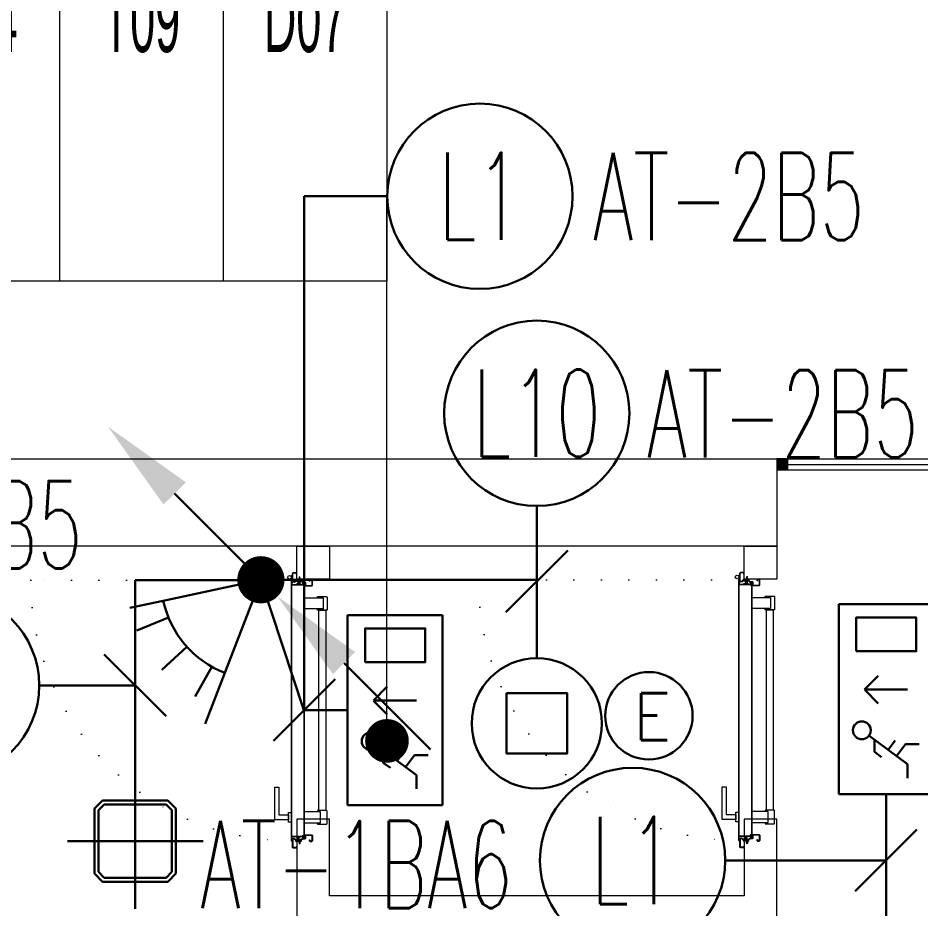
# Model space of a CAD drawing. Header units: metres. Extents: x -13316 to 152404, y -3899 to 30226.
# Drawn here: x 93192.3 to 93606, y 2593.9 to 3002 of the extents above; entities that cross this region are included whole.
import ezdxf
from ezdxf.enums import TextEntityAlignment as Align

# ---------------------------------------------------------------- set-up
doc = ezdxf.new("R2010")
doc.units = ezdxf.units.M
doc.header["$LTSCALE"] = 100
doc.header["$MEASUREMENT"] = 0
doc.header["$PDMODE"] = 1
doc.linetypes.add('DOT2', pattern=[0.125, 0, -0.125])
doc.layers.get('0').update_dxf_attribs({"color": 9, "lineweight": 9})
for name, color, linetype, lineweight in [('00', 9, 'Continuous', 9), ('01', 9, 'Continuous', 9), ('06D', 9, 'Continuous', 9), ('10', 9, 'Continuous', 9), ('14', 9, 'Continuous', 9), ('15', 9, 'Continuous', 9), ('20', 9, 'DOT2', 9), ('21_mahal200', 9, 'Continuous', 9), ('E-1x8 W ACİL ÇIKIŞ ARMATÜRÜ (TİP2)', 7, 'Continuous', 30), ('E-2x18(W) PL DOWNLIGHT ARMATÜR (SIVAÜSTÜ)', 7, 'Continuous', 30), ('E-60W PL DOWNLIGHT ARMATÜR (SIVAÜSTÜ)', 7, 'Continuous', 30), ('E-ACİL AYDINLATMA KİTİ', 7, 'Continuous', 30), ('E-AŞAĞIDAN GELİP YUKARIYA GİDEN HAT', 7, 'Continuous', 30), ('E-DUVARA MONTE PIR (HAREKET SENSÖRÜ)', 7, 'Continuous', 30), ('E-KABLO', 7, 'Continuous', 30), ('E-LINYE', 7, 'Continuous', 30)]:
    doc.layers.add(name, color=color, linetype=linetype, lineweight=lineweight)
doc.styles.add('Arial', font='arial.ttf', dxfattribs={"height": 2.5})
doc.styles.add('E-YAZI', font='txttw.shx')
doc.styles.add('MuuM_TEXT-STANDART', font='ARIALN.TTF')
doc.dimstyles.new('MuuM_DIM200', dxfattribs={"dimscale": 20, "dimtxt": 2, "dimasz": 1, "dimexe": 1, "dimexo": 1, "dimgap": 1, "dimtad": 1, "dimdec": 1, "dimrnd": 0.5, "dimdsep": 46, "dimtxsty": 'MuuM_TEXT-STANDART', "dimblk": 'ARCHTICK', "dimcen": 0, "dimdle": 0.15, "dimclrd": 256, "dimclre": 256, "dimclrt": 256, "dimadec": 0, "dimazin": 0, "dimtfac": 5, "dimtdec": 1, "dimtix": 1, "dimtmove": 2, "dimatfit": 3, "dimldrblk": 'DOT', "dimfxl": 3, "dimfxlon": 1, "dimtolj": 1, "dimlwd": -1, "dimlwe": -1, "dimarcsym": 0})

# ---------------------------------------------------------------- blocks, each defined once
blk = doc.blocks.new('100_1x8 W ACİL ÇIKIŞ ARMATÜRÜ (TİP2)')
at = {"layer": 'E-1x8 W ACİL ÇIKIŞ ARMATÜRÜ (TİP2)', "color": 4}
for p, q in [((-3.4, 0), (-3.4, 3.4)), ((-3.4, 3.4), (3.4, 3.4)), ((3.4, 3.4), (3.4, 0)), ((3.4, 0), (-3.4, 0))]:
    blk.add_line(p, q, dxfattribs=at)
at = {"layer": 'E-1x8 W ACİL ÇIKIŞ ARMATÜRÜ (TİP2)', "color": 1}
for p, q in [((-1.305, 2.317), (-2.331, 0.937)), ((-0.16, 1.989), (0.335, 2.471)), ((0.34, 2.476), (0.34, 0.934)), ((0.34, 2.476), (0.84, 1.989)), ((-1.882, 2.125), (-2.072, 1.87)), ((-1.448, 2.125), (-1.882, 2.125)), ((-1.484, 1.378), (-1.818, 1.627)), ((-1.608, 1.01), (-2.039, 1.33)), ((-1.608, 1.01), (-1.608, 0.516)), ((-2.821, 0.937), (-2.331, 0.937))]:
    blk.add_line(p, q, dxfattribs=at)
blk.add_lwpolyline([(1.715, 2.777), (2.92, 2.777), (2.92, 0.623), (1.715, 0.623)], close=True, dxfattribs=at)
blk.add_circle((-1.115, 2.574), 0.32, dxfattribs=at)
blk = doc.blocks.new('100_AŞAĞIDAN GELİP YUKARIYA GİDEN HAT')
at = {"layer": 'E-AŞAĞIDAN GELİP YUKARIYA GİDEN HAT', "color": 3, "linetype": 'Continuous'}
for p, q in [((2.472, 2.471), (0, 0)), ((-2.389, -2.382), (-4.861, -4.853))]:
    blk.add_line(p, q, dxfattribs=at)
at = {"layer": 'E-AŞAĞIDAN GELİP YUKARIYA GİDEN HAT', "color": 4, "linetype": 'Continuous', "const_width": 0.675}
blk.add_lwpolyline([(0.338, 0, 1), (-0.338, 0, 1)], format="xyb", close=True, dxfattribs=at)
at = {"layer": 'E-AŞAĞIDAN GELİP YUKARIYA GİDEN HAT', "color": 3, "linetype": 'Continuous'}
for points in [[(2.154, 2.789), (2.79, 2.152), (4.382, 4.379)], [(-2.707, -2.064), (-2.071, -2.7), (-0.479, -0.474)]]:
    blk.add_solid(points, dxfattribs=at)
blk = doc.blocks.new('100_60W PL DOWNLIGHT ARMATÜR (SIVAÜSTÜ)')
at = {"layer": 'E-60W PL DOWNLIGHT ARMATÜR (SIVAÜSTÜ)', "color": 3}
blk.add_lwpolyline([(-0.865, 0.865), (0.865, 0.865), (0.865, -0.865), (-0.865, -0.865)], close=True, dxfattribs=at)
at = {"layer": 'E-60W PL DOWNLIGHT ARMATÜR (SIVAÜSTÜ)', "color": 4}
blk.add_circle((0, 0), 1.865, dxfattribs=at)
blk = doc.blocks.new('100_DUVARA MONTE PIR (HAREKET SENSÖRÜ)')
at = {"layer": 'E-DUVARA MONTE PIR (HAREKET SENSÖRÜ)', "color": 4}
for p, q in [((3.645, 1.193), (2.717, 0.889)), ((2.717, 0.889), (0, 0)), ((3.799, 0.528), (2.831, 0.393)), ((0, 0), (2.232, -1.786)), ((3.751, -0.797), (2.796, -0.594)), ((3.311, -1.936), (2.468, -1.443)), ((2.232, -1.786), (3.454, -2.765))]:
    blk.add_line(p, q, dxfattribs=at)
blk.add_arc((0, 0), 2.859, 321.3229, 18.1202, dxfattribs=at)
blk = doc.blocks.new('100_2x18(W) PL DOWNLIGHT ARMATÜR (SIVAÜSTÜ)')
at = {"layer": 'E-2x18(W) PL DOWNLIGHT ARMATÜR (SIVAÜSTÜ)', "color": 4, "ltscale": 0.4}
for q in [(0, 25), (0, 25), (-25, 0), (-25, 0), (0, -25), (25, 0), (0, -25), (25, 0)]:
    blk.add_line((0, 0), q, dxfattribs=at)
at = {"layer": 'E-2x18(W) PL DOWNLIGHT ARMATÜR (SIVAÜSTÜ)', "color": 4}
for p, q in [((-12, 15), (-15, 12)), ((-11.38, 13.5), (-13.5, 11.38)), ((12, 15), (-12, 15)), ((11.38, 13.5), (-11.38, 13.5)), ((13.5, 11.38), (11.38, 13.5)), ((15, 12), (12, 15)), ((-15, 12), (-15, -12)), ((-13.5, 11.38), (-13.5, -11.38)), ((13.5, -11.38), (13.5, 11.38)), ((15, -12), (15, 12)), ((-15, -12), (-12, -15)), ((-13.5, -11.38), (-11.38, -13.5)), ((11.38, -13.5), (13.5, -11.38)), ((12, -15), (15, -12)), ((-12, -15), (12, -15)), ((-11.38, -13.5), (11.38, -13.5))]:
    blk.add_line(p, q, dxfattribs=at)
blk = doc.blocks.new('100_ACİL AYDINLATMA KİTİ')
at = {"layer": 'E-ACİL AYDINLATMA KİTİ', "color": 3}
blk.add_circle((0, 0), 1.251, dxfattribs=at)
at = {"layer": 'E-ACİL AYDINLATMA KİTİ', "color": 3, "style": 'E-YAZI'}
blk.add_text('E', height=1.34, dxfattribs=at).set_placement((-0.448, -0.694))
blk = doc.blocks.new('1.Bod.Ara.Sitatik Elk')
at = {"layer": '01'}
blk.add_lwpolyline([(8420, -6500), (8420, -6500), (8420, -6460), (8420, -6150), (9220, -6150), (9220, -6190), (8470, -6190), (8470, -6460), (9015, -6460), (9015, -6545), (9220, -6545), (9220, -6585), (8975, -6585), (8975, -6500), (8470, -6500), (8470, -6585), (8420, -6585), (8420, -6500)], close=True, dxfattribs=at)
blk = doc.blocks.new('_ArchTick')
at = {"color": 0, "linetype": 'ByBlock', "const_width": 0.15}
blk.add_lwpolyline([(-0.5, -0.5), (0.5, 0.5)], dxfattribs=at)
blk = doc.blocks.new('_Dot')
at = {"color": 0, "linetype": 'ByBlock', "lineweight": -2}
blk.add_line((-0.5, 0), (-1, 0), dxfattribs=at)
at = {"color": 0, "linetype": 'ByBlock', "const_width": 0.5}
blk.add_lwpolyline([(-0.25, 0, 1), (0.25, 0, 1)], format="xyb", close=True, dxfattribs=at)
blk = doc.blocks.new('0_roomno2')
blk.add_lwpolyline([(19.375, -10.5), (0, -10.5), (0, 0), (19.375, 0)], close=True)
for points in [[(0, -3), (19.375, -3)], [(8.125, -3), (8.125, -10.5)], [(11.875, -3), (11.875, -10.5)], [(15.625, -3), (15.625, -10.5)], [(0, -6.75), (8.125, -6.75)]]:
    blk.add_lwpolyline(points)
at = {"style": 'MuuM_TEXT-STANDART', "width": 0.6}
blk.add_text('H:', height=1.5, dxfattribs=at).set_placement((0.35, -8.608), align=Align.MIDDLE_LEFT)
at = {"style": 'Arial'}
blk.add_attdef('ODANO', (0, 1.17), '', height=2, dxfattribs=at)
blk.add_attdef('MEKANADI', text='', height=2, dxfattribs=at).set_placement((0.35, -3), align=Align.BOTTOM_LEFT)
at = {"style": 'MuuM_TEXT-STANDART', "width": 0.6}
for tag, p in [('YER01', (10, -4.5)), ('TAVAN01', (13.75, -4.5)), ('DUVAR01', (17.5, -4.5)), ('YER02', (10, -6.75)), ('TAVAN02', (13.75, -6.75)), ('DUVAR02', (17.5, -6.75)), ('YER03', (10, -9)), ('TAVAN03', (13.75, -9)), ('DUVAR03', (17.5, -9))]:
    blk.add_attdef(tag, text='', height=1.5, dxfattribs=at).set_placement(p, align=Align.MIDDLE_CENTER)
for tag, p in [('M2', (0.35, -4.875)), ('TEMIZTAVANYUKSEKLIGI', (1.8, -8.608))]:
    blk.add_attdef(tag, text='', height=1.5, dxfattribs=at).set_placement(p, align=Align.MIDDLE_LEFT)
blk = doc.blocks.new('*U21')
at = {"ltscale": 15}
for p, q in [((-24.9, 0.9), (-25.7, 0)), ((-24.9, -0.9), (-25.7, 0)), ((-22.9, 1.5), (-24.9, 0.9)), ((-22.9, 1.5), (-22.9, -1.5)), ((-21.2, -2.7), (-18.1, 2.8)), ((-21, -2.7), (-17.9, 2.7)), ((-19.7, -2.7), (-16.6, 2.8)), ((-19.5, -2.7), (-16.4, 2.7)), ((-18.5, 1.5), (-18.3, 2)), ((-18.2, -2.7), (-15.1, 2.8)), ((-18, -2.7), (-14.9, 2.7)), ((-17, 1.5), (-16.8, 2)), ((-16.7, -2.7), (-13.6, 2.8)), ((-16.5, -2.7), (-13.4, 2.7)), ((-15.5, 1.5), (-15.3, 2)), ((-15.2, -2.7), (-12.1, 2.8)), ((-15, -2.7), (-11.9, 2.7)), ((-14, 1.5), (-13.8, 2)), ((-13.7, -2.7), (-10.6, 2.8)), ((-13.5, -2.7), (-10.4, 2.7)), ((-12.5, 1.5), (-12.3, 2)), ((-12.2, -2.7), (-9.1, 2.8)), ((-12, -2.7), (-8.9, 2.7)), ((-11, 1.5), (-10.8, 2)), ((-10.7, -2.7), (-7.6, 2.8)), ((-10.5, -2.7), (-7.4, 2.7)), ((-9.5, 1.5), (-9.3, 2)), ((-9.2, -2.7), (-6.1, 2.8)), ((-9, -2.7), (-5.9, 2.7)), ((-8, 1.5), (-7.8, 2)), ((-7.7, -2.7), (-4.6, 2.8)), ((-7.5, -2.7), (-4.4, 2.7)), ((-6.5, 1.5), (-6.3, 2)), ((-6.2, -2.7), (-3.1, 2.8)), ((-6, -2.7), (-2.9, 2.7)), ((-5, 1.5), (-4.8, 2)), ((-4.7, -2.7), (-1.6, 2.8)), ((-4.5, -2.7), (-1.4, 2.7)), ((-3.5, 1.5), (-3.3, 2)), ((-2, 1.5), (-1.8, 2)), ((-0.5, 4.2), (-1.5, 1.5)), ((0, 0.5), (-0.6, 0.5)), ((-24.9, -0.9), (-22.9, -1.5)), ((-8.6, -1.5), (-22.9, -1.5)), ((-21.2, -2.7), (-20.9, -1.5)), ((-20.3, -1.5), (-19.1, -1.5)), ((-19.7, -2.7), (-19.4, -1.5)), ((-18.8, -1.5), (-17.6, -1.5)), ((-18.2, -2.7), (-17.9, -1.5)), ((-17.3, -1.5), (-16.1, -1.5)), ((-16.7, -2.7), (-16.4, -1.5)), ((-15.8, -1.5), (-14.6, -1.5)), ((-15.2, -2.7), (-14.9, -1.5)), ((-14.3, -1.5), (-13.1, -1.5)), ((-13.7, -2.7), (-13.4, -1.5)), ((-12.8, -1.5), (-11.6, -1.5)), ((-12.2, -2.7), (-11.9, -1.5)), ((-11.3, -1.5), (-10.1, -1.5)), ((-10.7, -2.7), (-10.4, -1.5)), ((-9.8, -1.5), (-8.6, -1.5)), ((-9.2, -2.7), (-8.9, -1.5)), ((-8.3, -1.5), (-7.1, -1.5)), ((-7.7, -2.7), (-7.4, -1.5)), ((-6.8, -1.5), (-5.6, -1.5)), ((-6.2, -2.7), (-5.9, -1.5)), ((-5.3, -1.5), (-4.1, -1.5)), ((-4.7, -2.7), (-4.4, -1.5)), ((-3.8, -1.5), (-2.1, -1.5)), ((-0.5, -4.2), (-1.5, -1.5)), ((0, -0.5), (-0.6, -0.5))]:
    blk.add_line(p, q, dxfattribs=at)
for p, q in [((-6.9, 1.5), (-22.9, 1.5)), ((-17.4, 1.5), (-18.6, 1.5)), ((-15.9, 1.5), (-17.1, 1.5)), ((-14.4, 1.5), (-15.6, 1.5)), ((-12.9, 1.5), (-14.1, 1.5)), ((-11.4, 1.5), (-12.6, 1.5)), ((-9.9, 1.5), (-11.1, 1.5)), ((-8.4, 1.5), (-9.6, 1.5)), ((-6.9, 1.5), (-8.1, 1.5)), ((-5.4, 1.5), (-6.6, 1.5)), ((-3.9, 1.5), (-5.1, 1.5)), ((-2.4, 1.5), (-3.6, 1.5)), ((-1.5, 1.5), (-2.1, 1.5)), ((0, 0.5), (0, 4.1)), ((-1.5, -1.5), (-2.1, -1.5)), ((0, -0.5), (0, -4.1))]:
    blk.add_line(p, q)
for centre, radius, start, end in [((-26, 3.9), 3.92, 274.361, 322.1025), ((-26, -3.9), 3.92, 37.8975, 85.639), ((-18, 2.8), 0.0971, 330.3204, 150.3204), ((-16.5, 2.8), 0.0971, 330.3204, 150.3204), ((-15, 2.8), 0.0971, 330.3204, 150.3204), ((-13.5, 2.8), 0.0971, 330.3204, 150.3204), ((-12, 2.8), 0.0971, 330.3204, 150.3204), ((-10.5, 2.8), 0.0971, 330.3204, 150.3204), ((-9, 2.8), 0.0971, 330.3204, 150.3204), ((-7.5, 2.8), 0.0971, 330.3204, 150.3204), ((-6, 2.8), 0.0971, 330.3204, 150.3204), ((-4.5, 2.8), 0.0971, 330.3204, 150.3204), ((-3, 2.8), 0.0971, 330.3204, 150.3204), ((-1.5, 2.8), 0.0971, 330.3204, 150.3204), ((-0.6, 0), 0.486, 90, 270), ((-0.3, 4.1), 0.25, 0, 150.0864), ((-21.1, -2.7), 0.0971, 150.3204, 330.3204), ((-19.6, -2.7), 0.0971, 150.3204, 330.3204), ((-18.1, -2.7), 0.0971, 150.3204, 330.3204), ((-16.6, -2.7), 0.0971, 150.3204, 330.3204), ((-15.1, -2.7), 0.0971, 150.3204, 330.3204), ((-13.6, -2.7), 0.0971, 150.3204, 330.3204), ((-12.1, -2.7), 0.0971, 150.3204, 330.3204), ((-10.6, -2.7), 0.0971, 150.3204, 330.3204), ((-9.1, -2.7), 0.0971, 150.3204, 330.3204), ((-7.6, -2.7), 0.0971, 150.3204, 330.3204), ((-6.1, -2.7), 0.0971, 150.3204, 330.3204), ((-4.6, -2.7), 0.0971, 150.3204, 330.3204), ((-0.3, -4.1), 0.25, 209.9136, 0)]:
    blk.add_arc(centre, radius, start, end, dxfattribs=at)
blk = doc.blocks.new('conta')
at = {"ltscale": 10}
for p, q in [((-2649.88, 5344.46), (-2649.78, 5344.3)), ((-2649.87, 5345.53), (-2649.81, 5345.61)), ((-2649.78, 5344.3), (-2649.74, 5344.3)), ((-2649.72, 5345.4), (-2649.28, 5345.4)), ((-2649.25, 5345.41), (-2649.09, 5345.51)), ((-2648.97, 5344.05), (-2648.78, 5343.8)), ((-2648.87, 5344.09), (-2648.7, 5343.86)), ((-2648.83, 5344.87), (-2648.56, 5345.24)), ((-2648.77, 5345.12), (-2648.63, 5345.3)), ((-2648.71, 5343.79), (-2648.71, 5343.79)), ((-2648.56, 5345.31), (-2648.56, 5345.31))]:
    blk.add_line(p, q, dxfattribs=at)
for centre, radius, start, end in [((-2653.03, 5345), 3.19, 350.4674, 8.9372), ((-2649.87, 5344.47), 0.02, 170.4674, 213.7451), ((-2649.83, 5345.5), 0.05, 140.6345, 188.9372), ((-2649.74, 5345.58), 0.0696, 22.2428, 159.258), ((-2650.94, 5345.01), 1.24, 340.3382, 16.7772), ((-2649.74, 5344.58), 0.03, 160.3382, 273.2666), ((-2649.72, 5345.37), 0.03, 90, 196.7772), ((-2649.56, 5341.55), 3.01, 80.4362, 93.2666), ((-2649.28, 5345.45), 0.05, 270, 303.0062), ((-2649.22, 5344.14), 0.231, 353.9571, 81.9004), ((-2649.08, 5345.49), 0.03, 4.7972, 123.0062), ((-2649.06, 5344.54), 0.03, 260.4362, 338.7066), ((-2650.22, 5344.99), 1.27, 338.7066, 23.0418), ((-2648.89, 5344.11), 0.1, 173.9571, 217.2653), ((-2649.01, 5345.57), 0.05, 18.7951, 42.1429), ((-2651.17, 5344.83), 2.33, 7.5897, 18.7951), ((-2658.2, 5345.19), 9.36, 353.6857, 357.8537), ((-2648.79, 5344.15), 0.1, 173.6857, 217.2653), ((-2648.81, 5345.15), 0.05, 187.5897, 322.7347), ((-2648.79, 5344.84), 0.05, 142.7347, 180.2669), ((-2648.74, 5343.83), 0.05, 217.2653, 307.2653), ((-2648.74, 5343.83), 0.05, 307.2653, 37.2653), ((-2648.59, 5345.27), 0.05, 52.7347, 142.7347), ((-2648.59, 5345.27), 0.05, 322.7347, 52.7347)]:
    blk.add_arc(centre, radius, start, end, dxfattribs=at)
for points, knots in [([(-2649.74, 5344.31), (-2649.74, 5344.34), (-2649.7, 5344.52), (-2649.59, 5344.33), (-2649.34, 5344.36), (-2649.23, 5344.37), (-2649.18, 5344.37)], [0, 0, 0, 0, 0.1008757, 0.3841126, 0.5436166, 0.6906785, 0.6906785, 0.6906785, 0.6906785]), ([(-2648.98, 5345.6), (-2649, 5345.63), (-2649.09, 5345.71), (-2649.23, 5345.44), (-2649.32, 5345.74), (-2649.39, 5345.46), (-2649.51, 5345.75), (-2649.59, 5345.5), (-2649.65, 5345.57), (-2649.68, 5345.61)], [0.0086373, 0.0086373, 0.0086373, 0.0086373, 0.1097304, 0.3133405, 0.4430081, 0.5658764, 0.7165186, 0.8527974, 0.9648495, 0.9648495, 0.9648495, 0.9648495])]:
    blk.add_open_spline(points, degree=3, knots=knots, dxfattribs=at)
blk = doc.blocks.new('p-yn_sackasa')
at = {"layer": '10', "linetype": 'Continuous'}
for p, q in [((0, 6.16), (0, 6.9)), ((0.01, 6.9), (0.01, 6.15)), ((0.14, 6.9), (0.14, 6.16)), ((0.15, 6.9), (0.15, 6.16)), ((2.69, 7.16), (0.26, 7.16)), ((2.69, 7.15), (0.26, 7.15)), ((2.69, 7.02), (0.26, 7.02)), ((0.26, 7.01), (2.69, 7.01)), ((0.26, 6.05), (0.76, 6.05)), ((0.75, 6.04), (0.26, 6.04)), ((0.26, 5.91), (0.75, 5.91)), ((0.76, 5.9), (0.26, 5.9)), ((0.75, 5.91), (0.75, 6.04)), ((0.76, 5.9), (0.76, 6.05)), ((2.8, 3.29), (2.8, 6.9)), ((2.81, 3.29), (2.81, 6.9)), ((2.94, 3.29), (2.94, 6.9)), ((2.95, 3.29), (2.95, 6.9)), ((-2.19, 0), (-2.19, -0.15)), ((0.67, -0.71), (0.67, 2.27)), ((0.69, -0.71), (0.69, 2.27)), ((0.81, -0.71), (0.81, 2.27)), ((0.83, -0.71), (0.83, 2.27)), ((0.92, 2.33), (0.95, 2.32)), ((0.93, 2.34), (0.95, 2.33)), ((1.01, 2.46), (0.99, 2.47)), ((0.99, 2.46), (1.01, 2.45)), ((1.11, 2.52), (1.11, 3.73)), ((1.12, 2.52), (1.12, 3.73)), ((1.25, 3.73), (1.25, 2.52)), ((1.26, 2.52), (1.26, 3.73)), ((1.37, 3.98), (2.49, 3.98)), ((2.49, 3.97), (1.37, 3.97)), ((1.37, 3.84), (2.49, 3.84)), ((2.49, 3.83), (1.37, 3.83)), ((2.6, 3.69), (2.5, 3.36)), ((2.51, 3.35), (2.61, 3.69)), ((2.73, 3.65), (2.63, 3.32)), ((2.74, 3.64), (2.64, 3.31)), ((-2.95, -0.25), (-2.95, -1.75)), ((-2.94, -1.75), (-2.94, -0.25)), ((-2.81, -0.25), (-2.81, -1.75)), ((-2.8, -0.25), (-2.8, -1.75)), ((-2.19, 0), (-2.7, 0)), ((-2.2, -0.01), (-2.7, -0.01)), ((-2.2, -0.14), (-2.7, -0.14)), ((-2.19, -0.15), (-2.7, -0.15)), ((1.01, -1.85), (-2.7, -1.85)), ((1.01, -1.86), (-2.7, -1.86)), ((-2.7, -1.99), (1.01, -1.99)), ((1.01, -2), (-2.7, -2)), ((-2.2, -0.14), (-2.2, -0.01)), ((0.92, -0.77), (0.95, -0.76)), ((0.93, -0.78), (0.95, -0.77)), ((0.99, -0.89), (1.01, -0.88)), ((1.01, -0.89), (0.99, -0.91)), ((1.11, -0.96), (1.11, -1.75)), ((1.12, -0.96), (1.12, -1.75)), ((1.25, -0.96), (1.25, -1.75)), ((1.26, -0.96), (1.26, -1.75))]:
    blk.add_line(p, q, dxfattribs=at)
for points in [[(0.15, 2.14), (0.67, 2.14), (0.67, -0.54), (0.15, -0.54)], [(0.15, 2.14), (0.41, 2.14), (0.41, -0.54), (0.15, -0.54)]]:
    blk.add_lwpolyline(points, close=True, dxfattribs=at)
for centre, radius, start, end in [((0.26, 6.9), 0.261, 90, 180), ((0.26, 6.16), 0.261, 180, 270), ((0.26, 6.9), 0.249, 90, 180), ((0.26, 6.16), 0.249, 181.345, 271.3502), ((0.26, 6.9), 0.122, 90, 180), ((0.26, 6.16), 0.122, 180, 270), ((0.26, 6.9), 0.11, 90, 180), ((0.26, 6.16), 0.11, 180, 270), ((2.69, 6.9), 0.261, 0, 90), ((2.69, 6.9), 0.249, 0, 90), ((2.69, 6.9), 0.122, 0, 90), ((2.69, 6.9), 0.11, 0, 90), ((0.89, 2.27), 0.219, 63.2153, 180), ((0.89, 2.27), 0.206, 63.2169, 180), ((0.89, 2.27), 0.0801, 63.215, 180), ((0.89, 2.27), 0.0674, 63.2144, 180), ((1.04, 2.52), 0.206, 243.2197, 0), ((1.04, 2.52), 0.219, 243.2148, 0), ((1.04, 2.52), 0.0801, 243.2203, 0), ((1.04, 2.52), 0.0674, 243.2129, 0), ((1.37, 3.73), 0.253, 90, 180), ((1.37, 3.73), 0.24, 90, 180), ((1.37, 3.73), 0.114, 90, 180), ((1.37, 3.73), 0.101, 90, 180), ((2.49, 3.72), 0.261, 342.8602, 90), ((2.49, 3.72), 0.249, 342.8613, 90), ((2.49, 3.72), 0.122, 342.8607, 90), ((2.49, 3.72), 0.11, 342.8621, 90), ((2.72, 3.29), 0.232, 162.8601, 0), ((2.72, 3.29), 0.219, 162.8613, 0), ((2.72, 3.29), 0.0927, 162.8605, 0), ((2.72, 3.29), 0.0801, 162.8624, 0), ((-2.7, -0.25), 0.253, 90, 180), ((-2.7, -1.75), 0.253, 180, 270), ((-2.7, -0.25), 0.24, 90, 180), ((-2.7, -1.75), 0.24, 180, 270), ((-2.7, -0.25), 0.114, 90, 180), ((-2.7, -1.75), 0.114, 180, 270), ((-2.7, -0.25), 0.101, 90, 180), ((-2.7, -1.75), 0.101, 180, 270), ((0.89, -0.71), 0.219, 180, 296.785), ((0.89, -0.71), 0.206, 180, 296.7851), ((0.89, -0.71), 0.0801, 180, 296.785), ((0.89, -0.71), 0.0674, 180, 180.5245), ((0.89, -0.71), 0.0674, 180, 296.7871), ((1.04, -0.96), 0.219, 0, 116.7854), ((1.04, -0.96), 0.206, 0, 116.7836), ((1.04, -0.96), 0.0801, 0, 116.7811), ((1.04, -0.96), 0.0674, 0, 116.7871), ((1.01, -1.75), 0.114, 270, 0), ((1.01, -1.75), 0.24, 270, 0), ((1.01, -1.75), 0.101, 270, 0), ((1.01, -1.75), 0.253, 270, 0)]:
    blk.add_arc(centre, radius, start, end, dxfattribs=at)
at = {"layer": '10', "xscale": 0.0842696629213483, "yscale": 0.0842696629213483, "zscale": 0.0842696629213483}
blk.add_blockref('*U21', (0.95, 1.35), dxfattribs=at)
at = {"layer": '14', "xscale": -0.7887640449438696, "yscale": 0.7887640449438696, "zscale": 0.7887640449438204, "rotation": 90}
blk.add_blockref('conta', (4217.78, -2086.42), dxfattribs=at)
blk = doc.blocks.new('*U629')
at = {"layer": '06D'}
for points in [[(8.5, 9.56), (7.87, 9.56), (7.87, 13.56, -0.414214), (8.25, 13.93), (13.75, 13.93, -0.414214), (14.12, 13.56), (14.12, 9.56), (13.5, 9.56)], [(111.5, 9.56), (112.12, 9.56), (112.12, 13.56, 0.414214), (111.75, 13.93), (106.25, 13.93, 0.414214), (105.87, 13.56), (105.87, 9.56), (106.5, 9.56)]]:
    blk.add_lwpolyline(points, format="xyb", dxfattribs=at)
for points in [[(14.12, 13.31), (105.87, 13.31), (105.87, 10.18), (14.12, 10.18)], [(8.5, 12.06), (13.5, 12.06), (13.5, 3.44), (8.5, 3.44)], [(111.5, 10.94), (106.5, 10.94), (106.5, 3.44), (111.5, 3.44)]]:
    blk.add_lwpolyline(points, close=True, dxfattribs=at)
for points in [[(110.12, -3.81), (110.12, -10.06), (95.12, -10.06), (95.12, -8.19), (107.87, -8.19), (107.87, -8.19), (107.87, -3.81), (110.12, -3.81)], [(111.2, -2.56), (111.2, -3.81), (106.8, -3.81), (106.8, -2.56), (111.2, -2.56)]]:
    blk.add_lwpolyline(points, dxfattribs=at)
at = {"layer": '10', "ltscale": 10}
for p, q in [((2, 1.51), (1, 1.51)), ((2, 1.31), (1, 1.31)), ((1, 0.91), (2, 0.26)), ((2, 0.26), (2, 1.76)), ((2, 1.76), (2.3, 1.76)), ((2, -0.17), (2, 0.26)), ((2.3, -2.19), (2.3, 3.34)), ((2.3, 1.76), (2.3, 0.26)), ((2.3, 0.26), (2.3, -0.17)), ((2.4, 3.44), (117.6, 3.44)), ((2.45, -2.29), (2.45, 3.24)), ((2.5, 3.29), (117.5, 3.29)), ((117.55, -2.29), (117.55, 3.24)), ((117.7, -2.19), (117.7, 3.34)), ((117.7, 1.76), (118, 1.76)), ((117.7, 1.33), (117.7, 1.76)), ((117.7, 1.76), (118, 1.76)), ((117.7, 1.33), (117.7, 1.76)), ((117.7, -0.17), (117.7, 1.33)), ((117.7, -0.17), (117.7, 1.33)), ((118, 1.76), (118, 1.33)), ((118, 1.76), (118, 1.33)), ((118, 1.33), (118, -0.17)), ((119, 0.68), (118, 1.33)), ((118, 1.33), (118, -0.17)), ((119, 0.68), (118, 1.33)), ((118, 0.28), (119, 0.28)), ((118, 0.28), (119, 0.28)), ((118, 0.08), (119, 0.08)), ((118, 0.08), (119, 0.08)), ((-1.6, -2.73), (-1.73, -2.62)), ((-1.6, -2.73), (-1.73, -2.62)), ((-1.22, -2.16), (-1.22, -2.29)), ((-1.22, -2.16), (-1.05, -2.16)), ((-1.22, -2.16), (-1.22, -2.29)), ((-1.22, -2.16), (-1.05, -2.16)), ((-1.05, -2), (-1.05, -2.43)), ((-1.05, -2), (-1.05, -2.43)), ((-0.84, -2), (-0.84, -2.43)), ((-0.84, -2), (-0.84, -2.43)), ((0.3, -2.46), (0.3, -2.34)), ((0.4, -2.24), (2.25, -2.24)), ((0.4, -2.56), (119.6, -2.56)), ((0.45, -2.41), (0.45, -2.39)), ((0.45, -2.39), (2.35, -2.39)), ((0.45, -2.41), (119.54, -2.41)), ((2.3, -0.17), (2, -0.17)), ((119.54, -2.39), (117.65, -2.39)), ((118, -0.17), (117.7, -0.17)), ((118, -0.17), (117.7, -0.17)), ((119.6, -2.24), (117.75, -2.24)), ((119.55, -2.41), (119.55, -2.39)), ((119.7, -2.46), (119.7, -2.34))]:
    blk.add_line(p, q, dxfattribs=at)
blk.add_circle((-0.95, -3.26), 0.843, dxfattribs=at)
blk.add_circle((-0.95, -3.26), 0.843, dxfattribs=at)
for centre, radius, start, end in [((2.4, 3.34), 0.1, 90, 180), ((2.5, 3.24), 0.05, 90, 180), ((117.56, 3.3), 0.141, 14.9271, 75.0729), ((-0.95, -3.26), 1.01, 105.7139, 140.5908), ((-0.95, -3.26), 1.01, 105.7139, 140.5908), ((-0.42, -2.26), 0.428, 142.379, 203.648), ((-0.42, -2.26), 0.428, 142.379, 203.648), ((-0.42, -2.26), 0.302, 119.9685, 254.4476), ((-0.42, -2.26), 0.302, 119.9685, 254.4476), ((0.4, -2.34), 0.1, 90, 180), ((0.4, -2.46), 0.1, 180, 270), ((0.45, -2.39), 0.005, 90, 180), ((0.45, -2.41), 0.005, 180, 270), ((2.25, -2.19), 0.05, 270, 0), ((2.35, -2.29), 0.1, 270, 0), ((117.65, -2.29), 0.1, 180, 270), ((117.75, -2.19), 0.05, 180, 270), ((119.54, -2.39), 0.005, 0, 90), ((119.54, -2.41), 0.005, 270, 360), ((119.6, -2.34), 0.1, 0, 90), ((119.6, -2.46), 0.1, 270, 0)]:
    blk.add_arc(centre, radius, start, end, dxfattribs=at)
at = {"layer": '20'}
blk.add_lwpolyline([(0.3, -2.4), (0.3, -121.8, 0.414214), (119.7, -2.4, -1)], format="xyb", dxfattribs=at)
blk.add_blockref('p-yn_sackasa', (0, 0))
at = {"xscale": -1}
blk.add_blockref('p-yn_sackasa', (120, 0), dxfattribs=at)
blk = doc.blocks.new('prf-10x10')
blk.add_lwpolyline([(-5, -5), (5, -5), (5, 5), (-5, 5)], close=True)
at = {"color": 255}
blk.add_solid([(-5, -5), (5, -5), (-5, 5), (5, 5)], dxfattribs=at)
at = {"layer": '10'}
blk.add_point((0, 0), dxfattribs=at)
blk = doc.blocks.new('p-dog-ser-620')
at = {"layer": '06D'}
for points in [[(-620, 5), (-5, 5)], [(-620, 0), (-5, 0)]]:
    blk.add_lwpolyline(points, dxfattribs=at)
at = {"layer": '15'}
blk.add_lwpolyline([(-620, 2.5), (-5, 2.5)], dxfattribs=at)
at = {"layer": '10', "xscale": 0.5, "yscale": 0.5, "rotation": 90}
blk.add_blockref('prf-10x10', (-617.5, 2.5), dxfattribs=at)
blk = doc.blocks.new('1.Bod.Ara.Mimari Elk')
at = {"layer": '00'}
blk.add_lwpolyline([(9000, -6190), (9015, -6190), (9015, -6205), (9000, -6205), (9000, -6190)], dxfattribs=at)
for points in [[(9220, -6205), (9205, -6205), (9205, -6190), (9220, -6190)], [(9220, -6395), (9220, -6315), (9205, -6315), (9205, -6350), (9015, -6350), (9015, -6315), (9000, -6315), (9000, -6460), (9015, -6460), (9015, -6365), (9205, -6365), (9205, -6395), (9220, -6395)]]:
    blk.add_lwpolyline(points, close=True, dxfattribs=at)
at = {"layer": '10'}
blk.add_blockref('p-dog-ser-620', (9840, -6155), dxfattribs=at)
at = {"layer": '10', "rotation": 270}
for p in [(9000, -6205.15), (9205, -6205)]:
    blk.add_blockref('*U629', p, dxfattribs=at)
at = {"layer": '21_mahal200'}
ref = blk.add_blockref('0_roomno2', (8653.85, -5858.6), dxfattribs=dict(at, xscale=20, yscale=20, zscale=20))
ref.add_attrib('ODANO', 'B1A-09', (8653.85, -5849.96), dxfattribs={"layer": '0', "height": 40, "style": 'Arial'})
ref.add_attrib('MEKANADI', 'Y.G.H.', dxfattribs={"layer": '0', "height": 40, "style": 'Arial'}).set_placement((8660.85, -5918.6), align=Align.BOTTOM_LEFT)
ref.add_attrib('M2', '#### m2', dxfattribs={"layer": '0', "height": 30, "style": 'MuuM_TEXT-STANDART', "width": 0.6}).set_placement((8660.85, -5956.1), align=Align.MIDDLE_LEFT)
ref.add_attrib('TEMIZTAVANYUKSEKLIGI', '3.40 M', dxfattribs={"layer": '0', "height": 30, "style": 'MuuM_TEXT-STANDART', "width": 0.6}).set_placement((8689.85, -6030.76), align=Align.MIDDLE_LEFT)
ref.add_attrib('YER01', 'Y04', dxfattribs={"layer": '0', "height": 30, "style": 'MuuM_TEXT-STANDART', "width": 0.6}).set_placement((8853.85, -5948.6), align=Align.MIDDLE_CENTER)
ref.add_attrib('TAVAN01', 'T09', dxfattribs={"layer": '0', "height": 30, "style": 'MuuM_TEXT-STANDART', "width": 0.6}).set_placement((8928.85, -5948.6), align=Align.MIDDLE_CENTER)
ref.add_attrib('DUVAR01', 'D07', dxfattribs={"layer": '0', "height": 30, "style": 'MuuM_TEXT-STANDART', "width": 0.6}).set_placement((9003.85, -5948.6), align=Align.MIDDLE_CENTER)
blk.add_leader([(9041.35, -6279.12), (9041.35, -6030.94)], dimstyle='MuuM_DIM200', override={"dimasz": 1, "dimfxl": 10}, dxfattribs=at)

msp = doc.modelspace()

# ---------------------------------------------------------------- linework, layer by layer
at = {"layer": 'E-KABLO', "color": 6}
for p, q in [((93246, 2656.08), (93246, 2744.55)), ((93303.65, 2744.55), (93246, 2744.55)), ((93303.6, 2744.7), (93430, 2744.7)), ((93430, 2708.76), (93430, 2744.7))]:
    msp.add_line(p, q, dxfattribs=at)
at = {"layer": 'E-KABLO', "color": 4}
for p, q in [((93323.29, 2685), (93303.6, 2744.7)), ((93343.31, 2685), (93323.29, 2685)), ((93590, 2553.26), (93590, 2646.48))]:
    msp.add_line(p, q, dxfattribs=at)
at = {"layer": 'E-LINYE', "color": 7, "linetype": 'Continuous'}
for p, q in [((93323.44, 2920.33), (93323.44, 2685)), ((93361.48, 2920.33), (93323.44, 2920.33)), ((93430, 2778.48), (93430, 2744)), ((93444.14, 2758.14), (93415.86, 2729.86)), ((93231.86, 2710.43), (93260.14, 2682.15)), ((93309.3, 2670.86), (93337.58, 2699.14)), ((93202.04, 2696.29), (93246, 2696.29)), ((93604.14, 2630.28), (93575.86, 2601.99)), ((93590, 2616.13), (93516.31, 2616.13))]:
    msp.add_line(p, q, dxfattribs=at)
for centre in [(93403.92, 2920.33), (93430, 2820.93), (93159.6, 2696.29), (93473.87, 2616.13)]:
    msp.add_circle(centre, 42.44, dxfattribs=at)

# ---------------------------------------------------------------- block references
for name in ['1.Bod.Ara.Mimari Elk', '1.Bod.Ara.Sitatik Elk']:
    msp.add_blockref(name, (84320, 8950))
at = {"layer": 'E-1x8 W ACİL ÇIKIŞ ARMATÜRÜ (TİP2)', "xscale": 12.8, "yscale": 12.8, "zscale": 12.8}
for p, rotation in [((93611.83, 2690), 90.00000000000004), ((93386.83, 2685), 90)]:
    msp.add_blockref('100_1x8 W ACİL ÇIKIŞ ARMATÜRÜ (TİP2)', p, dxfattribs=dict(at, rotation=rotation))
at = {"layer": 'E-2x18(W) PL DOWNLIGHT ARMATÜR (SIVAÜSTÜ)', "color": 6, "xscale": 1.243104, "yscale": 1.243104, "zscale": 1.243104}
msp.add_blockref('100_2x18(W) PL DOWNLIGHT ARMATÜR (SIVAÜSTÜ)', (93246, 2625), dxfattribs=at)
at = {"layer": 'E-60W PL DOWNLIGHT ARMATÜR (SIVAÜSTÜ)', "xscale": 16, "yscale": 16, "zscale": 16}
msp.add_blockref('100_60W PL DOWNLIGHT ARMATÜR (SIVAÜSTÜ)', (93430, 2678.92), dxfattribs=at)
at = {"layer": 'E-ACİL AYDINLATMA KİTİ', "xscale": 16, "yscale": 16, "zscale": 16}
msp.add_blockref('100_ACİL AYDINLATMA KİTİ', (93481.33, 2682.38), dxfattribs=at)
at = {"layer": 'E-AŞAĞIDAN GELİP YUKARIYA GİDEN HAT', "xscale": 16, "yscale": 16, "zscale": 16, "rotation": 90}
msp.add_blockref('100_AŞAĞIDAN GELİP YUKARIYA GİDEN HAT', (93303.6, 2744.7), dxfattribs=at)
at = {"layer": 'E-DUVARA MONTE PIR (HAREKET SENSÖRÜ)', "xscale": -15.99999999999999, "yscale": 15.99999999999999, "zscale": 16, "rotation": 30.22092826594473}
msp.add_blockref('100_DUVARA MONTE PIR (HAREKET SENSÖRÜ)', (93303.6, 2744.7), dxfattribs=at)

# ---------------------------------------------------------------- texts
at = {"layer": 'E-LINYE', "color": 3, "linetype": 'Continuous', "style": 'E-YAZI', "width": 0.6}
for s, p in [('L1', (93403.92, 2920.33)), ('AT-2B5', (93517.96, 2920.2)), ('L10', (93430, 2820.93)), ('AT-2B5', (93542.59, 2820.71)), ('AT-2B5', (93159.6, 2769.88)), ('L1', (93473.87, 2616.13)), ('AT-1BA6', (93347.34, 2614.23))]:
    msp.add_text(s, height=40, dxfattribs=at).set_placement(p, align=Align.MIDDLE_CENTER)

doc.saveas('drawing.dxf')
